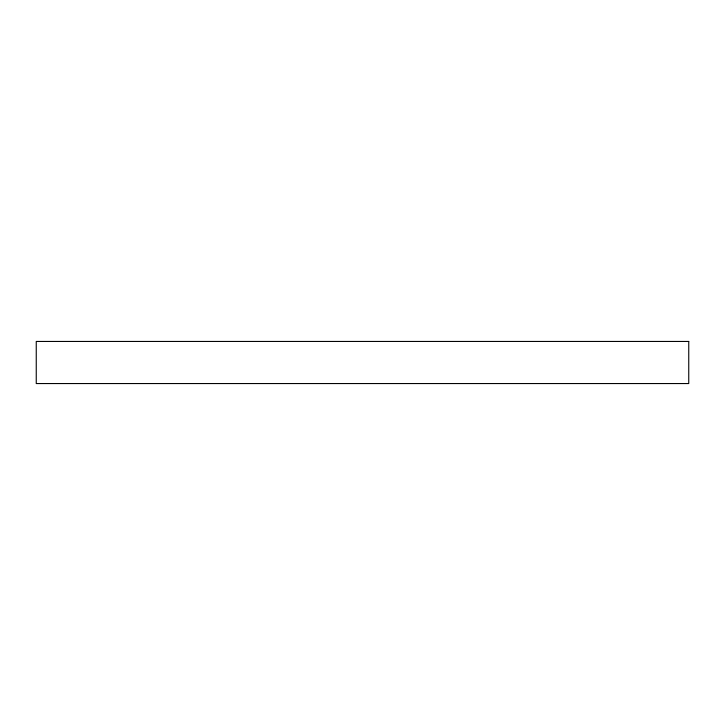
<?xml version="1.0" encoding="UTF-8"?>
<svg xmlns="http://www.w3.org/2000/svg" width="725" height="725" viewBox="0 0 725 725"><rect width="100%" height="100%" fill="white"/><g stroke="black" fill="none" stroke-linecap="round" stroke-linejoin="round"><path stroke-width="1.09" d="M688.75 341.448L36.25 341.448L36.25 383.552L688.75 383.552L688.75 341.448"/></g></svg>
